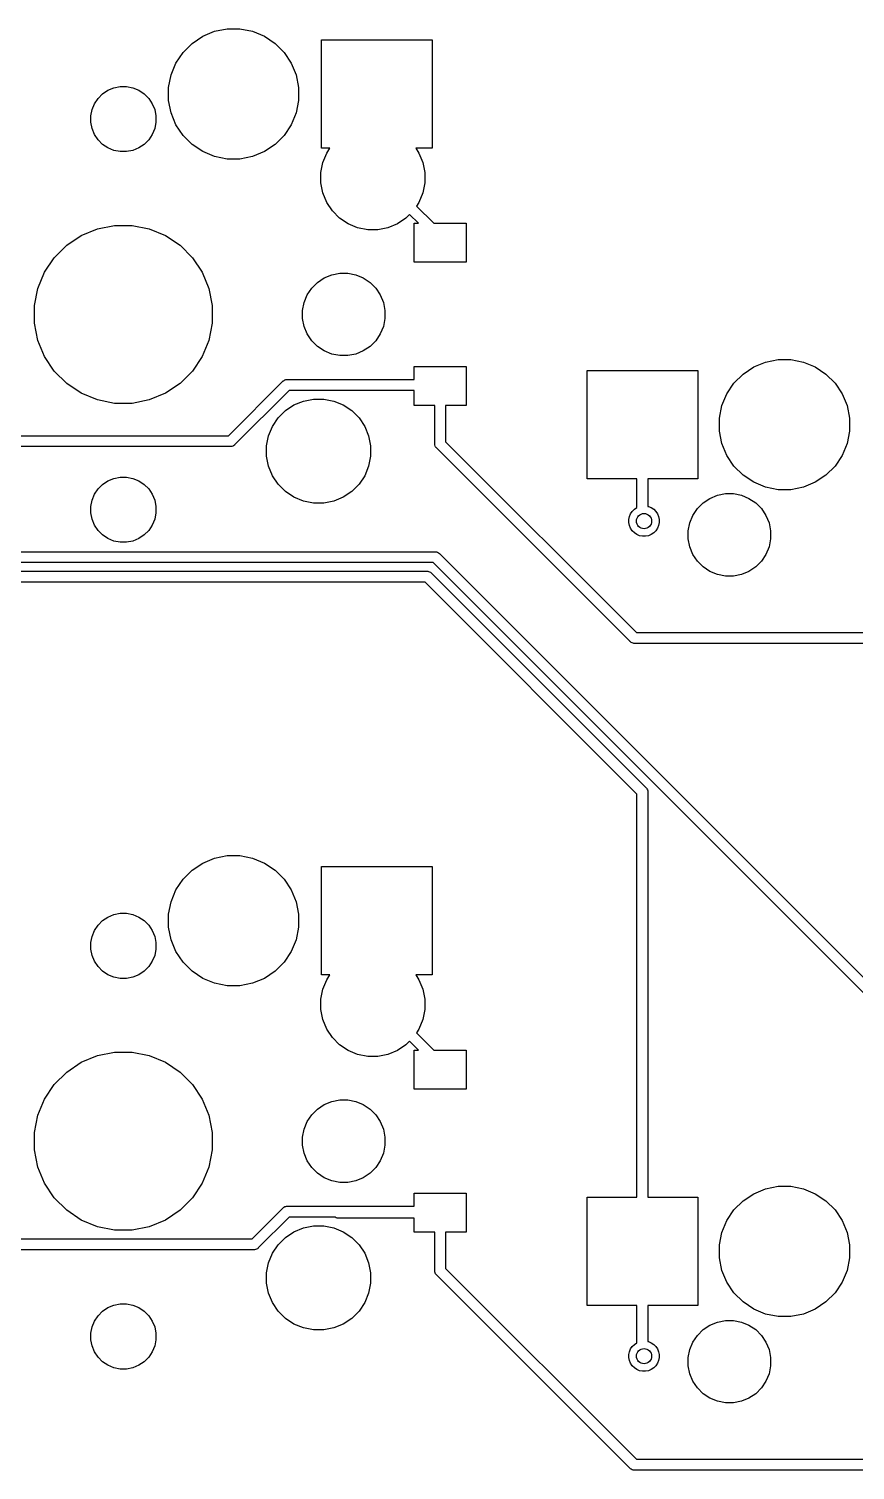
# Model space of a CAD drawing. Extents: x 70 to 347, y -163 to -55.
# Drawn here: x 158.63 to 177.68, y -92.75 to -59.54 of the extents above; entities that cross this region are included whole.
import ezdxf

# ---------------------------------------------------------------- set-up
doc = ezdxf.new("R2010")
doc.units = 0
doc.layers.add('BLACK', color=7, linetype='CONTINUOUS')

msp = doc.modelspace()

# ---------------------------------------------------------------- linework, layer by layer
at = {"layer": 'BLACK', "linetype": 'CONTINUOUS'}
for p, q in [((162.391, -59.8711), (162.637, -59.7069)), ((162.637, -59.7069), (162.91, -59.5938)), ((162.91, -59.5938), (163.2, -59.5362)), ((163.2, -59.5362), (163.495, -59.5362)), ((163.495, -59.5362), (163.785, -59.5938)), ((163.785, -59.5938), (164.058, -59.7069)), ((164.058, -59.7069), (164.304, -59.8711)), ((162.018, -60.3257), (162.182, -60.08)), ((162.182, -60.08), (162.391, -59.8711)), ((164.304, -59.8711), (164.513, -60.08)), ((164.513, -60.08), (164.677, -60.3257)), ((165.374, -62.2862), (165.374, -59.7862)), ((165.374, -59.7862), (167.924, -59.7862)), ((167.924, -59.7862), (167.924, -62.2862)), ((161.905, -60.5987), (162.018, -60.3257)), ((164.677, -60.3257), (164.79, -60.5987)), ((161.847, -60.8885), (161.905, -60.5987)), ((164.79, -60.5987), (164.847, -60.8885)), ((160.225, -61.1381), (160.329, -61.0336)), ((160.329, -61.0336), (160.452, -60.9516)), ((160.452, -60.9516), (160.589, -60.895)), ((160.589, -60.895), (160.734, -60.8662)), ((160.734, -60.8662), (160.881, -60.8662)), ((160.881, -60.8662), (161.026, -60.895)), ((161.026, -60.895), (161.163, -60.9516)), ((161.163, -60.9516), (161.285, -61.0336)), ((161.285, -61.0336), (161.39, -61.1381)), ((161.847, -61.1839), (161.847, -60.8885)), ((164.847, -60.8885), (164.847, -61.1839)), ((160.057, -61.5423), (160.086, -61.3974)), ((160.086, -61.3974), (160.143, -61.2609)), ((160.143, -61.2609), (160.225, -61.1381)), ((161.39, -61.1381), (161.472, -61.2609)), ((161.472, -61.2609), (161.529, -61.3974)), ((161.529, -61.3974), (161.557, -61.5423)), ((161.905, -61.4737), (161.847, -61.1839)), ((164.847, -61.1839), (164.79, -61.4737)), ((160.057, -61.6901), (160.057, -61.5423)), ((160.086, -61.835), (160.057, -61.6901)), ((161.557, -61.6901), (161.529, -61.835)), ((161.557, -61.5423), (161.557, -61.6901)), ((162.018, -61.7467), (161.905, -61.4737)), ((162.182, -61.9924), (162.018, -61.7467)), ((164.677, -61.7467), (164.513, -61.9924)), ((164.79, -61.4737), (164.677, -61.7467)), ((160.143, -61.9715), (160.086, -61.835)), ((160.225, -62.0943), (160.143, -61.9715)), ((160.329, -62.1988), (160.225, -62.0943)), ((161.39, -62.0943), (161.285, -62.1988)), ((161.472, -61.9715), (161.39, -62.0943)), ((161.529, -61.835), (161.472, -61.9715)), ((162.391, -62.2013), (162.182, -61.9924)), ((164.513, -61.9924), (164.304, -62.2013)), ((160.452, -62.2808), (160.329, -62.1988)), ((160.589, -62.3374), (160.452, -62.2808)), ((160.734, -62.3662), (160.589, -62.3374)), ((160.881, -62.3662), (160.734, -62.3662)), ((161.026, -62.3374), (160.881, -62.3662)), ((161.163, -62.2808), (161.026, -62.3374)), ((161.285, -62.1988), (161.163, -62.2808)), ((162.637, -62.3655), (162.391, -62.2013)), ((162.91, -62.4786), (162.637, -62.3655)), ((164.058, -62.3655), (163.785, -62.4786)), ((164.304, -62.2013), (164.058, -62.3655)), ((165.569, -62.2862), (165.374, -62.2862)), ((165.404, -62.6162), (165.494, -62.3978)), ((165.494, -62.3978), (165.569, -62.2862)), ((167.924, -62.2862), (167.546, -62.2862)), ((167.546, -62.2862), (167.621, -62.3978)), ((167.621, -62.3978), (167.711, -62.6162)), ((163.2, -62.5362), (162.91, -62.4786)), ((163.495, -62.5362), (163.2, -62.5362)), ((163.785, -62.4786), (163.495, -62.5362)), ((165.357, -62.848), (165.404, -62.6162)), ((167.711, -62.6162), (167.757, -62.848)), ((165.357, -63.0844), (165.357, -62.848)), ((165.404, -63.3162), (165.357, -63.0844)), ((167.757, -63.0844), (167.711, -63.3162)), ((167.757, -62.848), (167.757, -63.0844)), ((165.494, -63.5346), (165.404, -63.3162)), ((167.711, -63.3162), (167.621, -63.5346)), ((165.625, -63.7312), (165.494, -63.5346)), ((165.792, -63.8983), (165.625, -63.7312)), ((167.621, -63.5346), (167.564, -63.619)), ((167.564, -63.619), (167.962, -64.0162)), ((160.209, -64.145), (160.605, -64.0662)), ((160.605, -64.0662), (161.009, -64.0662)), ((161.009, -64.0662), (161.405, -64.145)), ((165.989, -64.0296), (165.792, -63.8983)), ((166.207, -64.1201), (165.989, -64.0296)), ((167.126, -64.0296), (166.907, -64.1201)), ((167.322, -63.8983), (167.126, -64.0296)), ((167.406, -63.8144), (167.322, -63.8983)), ((167.608, -64.0162), (167.406, -63.8144)), ((167.51, -64.9162), (167.51, -64.0162)), ((167.51, -64.0162), (167.608, -64.0162)), ((167.962, -64.0162), (168.71, -64.0162)), ((168.71, -64.0162), (168.71, -64.9162)), ((159.501, -64.5239), (159.836, -64.2995)), ((159.836, -64.2995), (160.209, -64.145)), ((161.405, -64.145), (161.778, -64.2995)), ((161.778, -64.2995), (162.114, -64.5239)), ((166.439, -64.1662), (166.207, -64.1201)), ((166.676, -64.1662), (166.439, -64.1662)), ((166.907, -64.1201), (166.676, -64.1662)), ((159.215, -64.8094), (159.501, -64.5239)), ((162.114, -64.5239), (162.4, -64.8094)), ((158.991, -65.1452), (159.215, -64.8094)), ((162.4, -64.8094), (162.624, -65.1452)), ((168.71, -64.9162), (167.51, -64.9162)), ((158.836, -65.5182), (158.991, -65.1452)), ((162.624, -65.1452), (162.779, -65.5182)), ((165.149, -65.5106), (165.282, -65.3783)), ((165.282, -65.3783), (165.437, -65.2743)), ((165.437, -65.2743), (165.61, -65.2027)), ((165.61, -65.2027), (165.794, -65.1662)), ((165.794, -65.1662), (165.981, -65.1662)), ((165.981, -65.1662), (166.165, -65.2027)), ((166.165, -65.2027), (166.337, -65.2743)), ((166.337, -65.2743), (166.493, -65.3783)), ((166.493, -65.3783), (166.625, -65.5106)), ((158.757, -65.9143), (158.836, -65.5182)), ((162.779, -65.5182), (162.857, -65.9143)), ((164.974, -65.8391), (165.046, -65.6662)), ((165.046, -65.6662), (165.149, -65.5106)), ((166.625, -65.5106), (166.729, -65.6662)), ((166.729, -65.6662), (166.801, -65.8391)), ((158.757, -66.3181), (158.757, -65.9143)), ((162.857, -65.9143), (162.857, -66.3181)), ((164.937, -66.0226), (164.974, -65.8391)), ((164.937, -66.2098), (164.937, -66.0226)), ((166.801, -65.8391), (166.837, -66.0226)), ((166.837, -66.0226), (166.837, -66.2098)), ((158.836, -66.7142), (158.757, -66.3181)), ((162.857, -66.3181), (162.779, -66.7142)), ((164.974, -66.3933), (164.937, -66.2098)), ((165.046, -66.5662), (164.974, -66.3933)), ((166.801, -66.3933), (166.729, -66.5662)), ((166.837, -66.2098), (166.801, -66.3933)), ((158.991, -67.0872), (158.836, -66.7142)), ((162.779, -66.7142), (162.624, -67.0872)), ((165.149, -66.7218), (165.046, -66.5662)), ((165.282, -66.8541), (165.149, -66.7218)), ((166.625, -66.7218), (166.493, -66.8541)), ((166.729, -66.5662), (166.625, -66.7218)), ((165.437, -66.9581), (165.282, -66.8541)), ((165.61, -67.0297), (165.437, -66.9581)), ((165.794, -67.0662), (165.61, -67.0297)), ((165.981, -67.0662), (165.794, -67.0662)), ((166.165, -67.0297), (165.981, -67.0662)), ((166.337, -66.9581), (166.165, -67.0297)), ((166.493, -66.8541), (166.337, -66.9581)), ((159.215, -67.423), (158.991, -67.0872)), ((162.624, -67.0872), (162.4, -67.423)), ((167.51, -67.6162), (167.51, -67.3162)), ((167.51, -67.3162), (168.71, -67.3162)), ((168.71, -67.3162), (168.71, -68.2162)), ((171.497, -69.9062), (171.497, -67.4062)), ((171.497, -67.4062), (174.047, -67.4062)), ((174.047, -67.4062), (174.047, -69.9062)), ((175.091, -67.4911), (175.337, -67.3269)), ((175.337, -67.3269), (175.61, -67.2138)), ((175.61, -67.2138), (175.9, -67.1562)), ((175.9, -67.1562), (176.195, -67.1562)), ((176.195, -67.1562), (176.485, -67.2138)), ((176.485, -67.2138), (176.758, -67.3269)), ((176.758, -67.3269), (177.004, -67.4911)), ((159.501, -67.7085), (159.215, -67.423)), ((159.836, -67.9329), (159.501, -67.7085)), ((162.114, -67.7085), (161.778, -67.9329)), ((162.4, -67.423), (162.114, -67.7085)), ((163.228, -68.9122), (164.483, -67.6572)), ((164.483, -67.6572), (164.487, -67.6524)), ((164.487, -67.6524), (164.498, -67.643)), ((164.498, -67.643), (164.506, -67.6368)), ((164.506, -67.6368), (164.527, -67.6252)), ((164.527, -67.6252), (164.551, -67.618)), ((164.551, -67.618), (164.569, -67.6162)), ((164.569, -67.6162), (164.575, -67.6156)), ((164.569, -67.6162), (164.569, -67.6162)), ((164.575, -67.6156), (164.582, -67.6162)), ((164.582, -67.6162), (167.51, -67.6162)), ((174.718, -67.9457), (174.882, -67.7)), ((174.882, -67.7), (175.091, -67.4911)), ((177.004, -67.4911), (177.213, -67.7)), ((177.213, -67.7), (177.377, -67.9457)), ((160.209, -68.0874), (159.836, -67.9329)), ((161.778, -67.9329), (161.405, -68.0874)), ((164.627, -67.8662), (163.372, -69.1212)), ((167.51, -67.8662), (164.627, -67.8662)), ((164.957, -68.1123), (165.189, -68.0662)), ((165.189, -68.0662), (165.426, -68.0662)), ((165.426, -68.0662), (165.657, -68.1123)), ((167.51, -68.2162), (167.51, -67.8662)), ((174.605, -68.2187), (174.718, -67.9457)), ((177.377, -67.9457), (177.49, -68.2187)), ((160.605, -68.1662), (160.209, -68.0874)), ((161.009, -68.1662), (160.605, -68.1662)), ((161.405, -68.0874), (161.009, -68.1662)), ((164.375, -68.5012), (164.542, -68.3341)), ((164.542, -68.3341), (164.739, -68.2028)), ((164.739, -68.2028), (164.957, -68.1123)), ((165.657, -68.1123), (165.876, -68.2028)), ((165.876, -68.2028), (166.072, -68.3341)), ((166.072, -68.3341), (166.239, -68.5012)), ((167.985, -68.2162), (167.51, -68.2162)), ((167.985, -69.0946), (167.985, -68.2162)), ((168.71, -68.2162), (168.235, -68.2162)), ((168.235, -68.2162), (168.235, -69.0489)), ((174.547, -68.5085), (174.605, -68.2187)), ((177.49, -68.2187), (177.547, -68.5085)), ((164.154, -68.9162), (164.244, -68.6978)), ((164.244, -68.6978), (164.375, -68.5012)), ((166.239, -68.5012), (166.371, -68.6978)), ((166.371, -68.6978), (166.461, -68.9162)), ((174.547, -68.8039), (174.547, -68.5085)), ((177.547, -68.5085), (177.547, -68.8039)), ((150.902, -68.9122), (163.228, -68.9122)), ((164.107, -69.148), (164.154, -68.9162)), ((166.461, -68.9162), (166.507, -69.148)), ((168.235, -69.0489), (172.632, -73.4462)), ((174.605, -69.0937), (174.547, -68.8039)), ((177.547, -68.8039), (177.49, -69.0937)), ((163.273, -69.1622), (150.857, -69.1622)), ((163.279, -69.1628), (163.273, -69.1622)), ((163.286, -69.1622), (163.279, -69.1628)), ((163.304, -69.1604), (163.286, -69.1622)), ((163.286, -69.1622), (163.286, -69.1622)), ((163.327, -69.1532), (163.304, -69.1604)), ((163.349, -69.1416), (163.327, -69.1532)), ((163.368, -69.126), (163.349, -69.1416)), ((163.372, -69.1212), (163.368, -69.126)), ((164.107, -69.3844), (164.107, -69.148)), ((164.154, -69.6162), (164.107, -69.3844)), ((166.507, -69.3844), (166.461, -69.6162)), ((166.507, -69.148), (166.507, -69.3844)), ((167.984, -69.1007), (167.985, -69.0946)), ((167.987, -69.1252), (167.984, -69.1007)), ((167.994, -69.1488), (167.987, -69.1252)), ((168.005, -69.1705), (167.994, -69.1488)), ((168.017, -69.1847), (168.005, -69.1705)), ((168.021, -69.1895), (168.017, -69.1847)), ((168.026, -69.1934), (168.021, -69.1895)), ((172.488, -73.6553), (168.026, -69.1934)), ((174.718, -69.3667), (174.605, -69.0937)), ((174.882, -69.6124), (174.718, -69.3667)), ((177.377, -69.3667), (177.213, -69.6124)), ((177.49, -69.0937), (177.377, -69.3667)), ((164.244, -69.8346), (164.154, -69.6162)), ((166.461, -69.6162), (166.371, -69.8346)), ((175.091, -69.8213), (174.882, -69.6124)), ((177.213, -69.6124), (177.004, -69.8213)), ((160.225, -70.1381), (160.329, -70.0336)), ((160.329, -70.0336), (160.452, -69.9516)), ((160.452, -69.9516), (160.589, -69.895)), ((160.589, -69.895), (160.734, -69.8662)), ((160.734, -69.8662), (160.881, -69.8662)), ((160.881, -69.8662), (161.026, -69.895)), ((161.026, -69.895), (161.163, -69.9516)), ((161.163, -69.9516), (161.285, -70.0336)), ((161.285, -70.0336), (161.39, -70.1381)), ((164.375, -70.0312), (164.244, -69.8346)), ((164.542, -70.1983), (164.375, -70.0312)), ((166.239, -70.0312), (166.072, -70.1983)), ((166.371, -69.8346), (166.239, -70.0312)), ((172.647, -69.9062), (171.497, -69.9062)), ((172.647, -70.5668), (172.647, -69.9062)), ((174.047, -69.9062), (172.897, -69.9062)), ((172.897, -69.9062), (172.897, -70.5395)), ((175.337, -69.9855), (175.091, -69.8213)), ((175.61, -70.0986), (175.337, -69.9855)), ((176.758, -69.9855), (176.485, -70.0986)), ((177.004, -69.8213), (176.758, -69.9855)), ((160.057, -70.5423), (160.086, -70.3974)), ((160.086, -70.3974), (160.143, -70.2609)), ((160.143, -70.2609), (160.225, -70.1381)), ((161.39, -70.1381), (161.472, -70.2609)), ((161.472, -70.2609), (161.529, -70.3974)), ((161.529, -70.3974), (161.557, -70.5423)), ((164.739, -70.3296), (164.542, -70.1983)), ((164.957, -70.4201), (164.739, -70.3296)), ((165.876, -70.3296), (165.657, -70.4201)), ((166.072, -70.1983), (165.876, -70.3296)), ((174.172, -70.4583), (174.327, -70.3543)), ((174.327, -70.3543), (174.5, -70.2827)), ((174.5, -70.2827), (174.684, -70.2462)), ((174.684, -70.2462), (174.871, -70.2462)), ((174.871, -70.2462), (175.054, -70.2827)), ((175.054, -70.2827), (175.227, -70.3543)), ((175.227, -70.3543), (175.383, -70.4583)), ((175.9, -70.1562), (175.61, -70.0986)), ((176.195, -70.1562), (175.9, -70.1562)), ((176.485, -70.0986), (176.195, -70.1562)), ((160.057, -70.6901), (160.057, -70.5423)), ((160.086, -70.835), (160.057, -70.6901)), ((161.557, -70.6901), (161.529, -70.835)), ((161.557, -70.5423), (161.557, -70.6901)), ((165.189, -70.4662), (164.957, -70.4201)), ((165.426, -70.4662), (165.189, -70.4662)), ((165.657, -70.4201), (165.426, -70.4662)), ((172.472, -70.7766), (172.499, -70.7129)), ((172.499, -70.7129), (172.537, -70.6556)), ((172.537, -70.6556), (172.586, -70.6068)), ((172.586, -70.6068), (172.643, -70.5685)), ((172.643, -70.5685), (172.647, -70.5668)), ((172.897, -70.5395), (172.911, -70.5422)), ((172.911, -70.5422), (172.975, -70.5685)), ((172.975, -70.5685), (173.032, -70.6068)), ((173.032, -70.6068), (173.081, -70.6556)), ((173.081, -70.6556), (173.119, -70.7129)), ((173.119, -70.7129), (173.145, -70.7766)), ((173.936, -70.7462), (174.039, -70.5906)), ((174.039, -70.5906), (174.172, -70.4583)), ((175.383, -70.4583), (175.515, -70.5906)), ((175.515, -70.5906), (175.619, -70.7462)), ((160.143, -70.9715), (160.086, -70.835)), ((160.225, -71.0943), (160.143, -70.9715)), ((161.472, -70.9715), (161.39, -71.0943)), ((161.529, -70.835), (161.472, -70.9715)), ((172.459, -70.8442), (172.472, -70.7766)), ((172.459, -70.9132), (172.459, -70.8442)), ((172.472, -70.9808), (172.459, -70.9132)), ((172.499, -71.0445), (172.472, -70.9808)), ((172.537, -71.1018), (172.499, -71.0445)), ((173.119, -71.0445), (173.081, -71.1018)), ((173.145, -70.9808), (173.119, -71.0445)), ((173.145, -70.7766), (173.159, -70.8442)), ((173.159, -70.9132), (173.145, -70.9808)), ((173.159, -70.8442), (173.159, -70.9132)), ((173.827, -71.1026), (173.864, -70.9191)), ((173.864, -70.9191), (173.936, -70.7462)), ((175.619, -70.7462), (175.691, -70.9191)), ((175.691, -70.9191), (175.727, -71.1026)), ((160.329, -71.1988), (160.225, -71.0943)), ((160.452, -71.2808), (160.329, -71.1988)), ((160.589, -71.3374), (160.452, -71.2808)), ((160.734, -71.3662), (160.589, -71.3374)), ((160.881, -71.3662), (160.734, -71.3662)), ((161.026, -71.3374), (160.881, -71.3662)), ((161.163, -71.2808), (161.026, -71.3374)), ((161.285, -71.1988), (161.163, -71.2808)), ((161.39, -71.0943), (161.285, -71.1988)), ((172.586, -71.1506), (172.537, -71.1018)), ((172.643, -71.1889), (172.586, -71.1506)), ((172.707, -71.2153), (172.643, -71.1889)), ((172.774, -71.2287), (172.707, -71.2153)), ((172.843, -71.2287), (172.774, -71.2287)), ((172.911, -71.2153), (172.843, -71.2287)), ((172.975, -71.1889), (172.911, -71.2153)), ((173.032, -71.1506), (172.975, -71.1889)), ((173.081, -71.1018), (173.032, -71.1506)), ((173.827, -71.2898), (173.827, -71.1026)), ((173.864, -71.4733), (173.827, -71.2898)), ((175.727, -71.2898), (175.691, -71.4733)), ((175.727, -71.1026), (175.727, -71.2898)), ((109.939, -71.5862), (167.998, -71.5862)), ((167.998, -71.5862), (168.004, -71.5856)), ((168.004, -71.5856), (168.01, -71.5862)), ((168.01, -71.5862), (168.01, -71.5862)), ((168.01, -71.5862), (168.029, -71.588)), ((168.029, -71.588), (168.052, -71.5952)), ((168.052, -71.5952), (168.074, -71.6068)), ((168.074, -71.6068), (168.093, -71.6224)), ((168.093, -71.6224), (168.097, -71.6272)), ((168.097, -71.6272), (179.686, -83.2162)), ((173.936, -71.6462), (173.864, -71.4733)), ((174.039, -71.8018), (173.936, -71.6462)), ((175.619, -71.6462), (175.515, -71.8018)), ((175.691, -71.4733), (175.619, -71.6462)), ((167.952, -71.8362), (109.984, -71.8362)), ((110.125, -72.0362), (167.811, -72.0362)), ((167.811, -72.0362), (167.818, -72.0356)), ((167.818, -72.0356), (167.824, -72.0362)), ((167.824, -72.0362), (167.824, -72.0362)), ((167.824, -72.0362), (167.842, -72.038)), ((167.842, -72.038), (167.866, -72.0452)), ((167.866, -72.0452), (167.887, -72.0568)), ((167.887, -72.0568), (167.906, -72.0724)), ((179.541, -83.4253), (167.952, -71.8362)), ((174.172, -71.9341), (174.039, -71.8018)), ((174.327, -72.0381), (174.172, -71.9341)), ((174.5, -72.1097), (174.327, -72.0381)), ((175.227, -72.0381), (175.054, -72.1097)), ((175.383, -71.9341), (175.227, -72.0381)), ((175.515, -71.8018), (175.383, -71.9341)), ((167.766, -72.2862), (110.171, -72.2862)), ((172.647, -77.1678), (167.766, -72.2862)), ((167.906, -72.0724), (167.91, -72.0772)), ((167.91, -72.0772), (172.856, -77.0233)), ((174.684, -72.1462), (174.5, -72.1097)), ((174.871, -72.1462), (174.684, -72.1462)), ((175.054, -72.1097), (174.871, -72.1462)), ((172.492, -73.66), (172.488, -73.6553)), ((172.496, -73.6639), (172.492, -73.66)), ((172.511, -73.6756), (172.496, -73.6639)), ((172.496, -73.6639), (172.496, -73.6639)), ((172.532, -73.6872), (172.511, -73.6756)), ((172.556, -73.6944), (172.532, -73.6872)), ((172.532, -73.6872), (172.532, -73.6872)), ((172.574, -73.6962), (172.556, -73.6944)), ((172.58, -73.6968), (172.574, -73.6962)), ((172.574, -73.6962), (172.574, -73.6962)), ((172.587, -73.6962), (172.58, -73.6968)), ((182.869, -73.6962), (172.587, -73.6962)), ((172.632, -73.4462), (182.824, -73.4462)), ((172.856, -77.0233), (172.861, -77.0272)), ((172.861, -77.0272), (172.865, -77.0319)), ((172.865, -77.0319), (172.865, -77.0319)), ((172.865, -77.0319), (172.877, -77.0462)), ((172.877, -77.0462), (172.888, -77.0679)), ((172.647, -86.4562), (172.647, -77.1678)), ((172.888, -77.0679), (172.896, -77.0915)), ((172.896, -77.0915), (172.897, -77.1099)), ((172.897, -77.1099), (172.897, -77.1099)), ((172.897, -77.1099), (172.898, -77.116)), ((172.898, -77.116), (172.897, -77.1221)), ((172.897, -77.1221), (172.897, -86.4562)), ((162.637, -78.7569), (162.91, -78.6438)), ((162.91, -78.6438), (163.2, -78.5862)), ((163.2, -78.5862), (163.495, -78.5862)), ((163.495, -78.5862), (163.785, -78.6438)), ((163.785, -78.6438), (164.058, -78.7569)), ((162.182, -79.13), (162.391, -78.9211)), ((162.391, -78.9211), (162.637, -78.7569)), ((164.058, -78.7569), (164.304, -78.9211)), ((164.304, -78.9211), (164.513, -79.13)), ((165.374, -81.3362), (165.374, -78.8362)), ((165.374, -78.8362), (167.924, -78.8362)), ((167.924, -78.8362), (167.924, -81.3362)), ((162.018, -79.3757), (162.182, -79.13)), ((164.513, -79.13), (164.677, -79.3757)), ((161.847, -79.9385), (161.905, -79.6487)), ((161.905, -79.6487), (162.018, -79.3757)), ((164.677, -79.3757), (164.79, -79.6487)), ((164.79, -79.6487), (164.847, -79.9385)), ((160.329, -80.0836), (160.452, -80.0016)), ((160.452, -80.0016), (160.589, -79.945)), ((160.589, -79.945), (160.734, -79.9162)), ((160.734, -79.9162), (160.881, -79.9162)), ((160.881, -79.9162), (161.026, -79.945)), ((161.026, -79.945), (161.163, -80.0016)), ((161.163, -80.0016), (161.285, -80.0836)), ((161.847, -80.2339), (161.847, -79.9385)), ((164.847, -79.9385), (164.847, -80.2339)), ((160.086, -80.4474), (160.143, -80.3109)), ((160.143, -80.3109), (160.225, -80.1881)), ((160.225, -80.1881), (160.329, -80.0836)), ((161.285, -80.0836), (161.39, -80.1881)), ((161.39, -80.1881), (161.472, -80.3109)), ((161.472, -80.3109), (161.529, -80.4474)), ((161.905, -80.5237), (161.847, -80.2339)), ((164.847, -80.2339), (164.79, -80.5237)), ((160.057, -80.5923), (160.086, -80.4474)), ((160.057, -80.7401), (160.057, -80.5923)), ((161.529, -80.4474), (161.557, -80.5923)), ((161.557, -80.5923), (161.557, -80.7401)), ((162.018, -80.7967), (161.905, -80.5237)), ((164.79, -80.5237), (164.677, -80.7967)), ((160.086, -80.885), (160.057, -80.7401)), ((160.143, -81.0215), (160.086, -80.885)), ((160.225, -81.1443), (160.143, -81.0215)), ((161.472, -81.0215), (161.39, -81.1443)), ((161.529, -80.885), (161.472, -81.0215)), ((161.557, -80.7401), (161.529, -80.885)), ((162.182, -81.0424), (162.018, -80.7967)), ((164.677, -80.7967), (164.513, -81.0424)), ((160.329, -81.2488), (160.225, -81.1443)), ((160.452, -81.3308), (160.329, -81.2488)), ((160.589, -81.3874), (160.452, -81.3308)), ((161.163, -81.3308), (161.026, -81.3874)), ((161.285, -81.2488), (161.163, -81.3308)), ((161.39, -81.1443), (161.285, -81.2488)), ((162.391, -81.2513), (162.182, -81.0424)), ((162.637, -81.4155), (162.391, -81.2513)), ((164.304, -81.2513), (164.058, -81.4155)), ((164.513, -81.0424), (164.304, -81.2513)), ((165.569, -81.3362), (165.374, -81.3362)), ((165.494, -81.4478), (165.569, -81.3362)), ((167.924, -81.3362), (167.546, -81.3362)), ((167.546, -81.3362), (167.621, -81.4478)), ((160.734, -81.4162), (160.589, -81.3874)), ((160.881, -81.4162), (160.734, -81.4162)), ((161.026, -81.3874), (160.881, -81.4162)), ((162.91, -81.5286), (162.637, -81.4155)), ((163.2, -81.5862), (162.91, -81.5286)), ((163.495, -81.5862), (163.2, -81.5862)), ((163.785, -81.5286), (163.495, -81.5862)), ((164.058, -81.4155), (163.785, -81.5286)), ((165.357, -81.898), (165.404, -81.6662)), ((165.404, -81.6662), (165.494, -81.4478)), ((167.621, -81.4478), (167.711, -81.6662)), ((167.711, -81.6662), (167.757, -81.898)), ((165.357, -82.1344), (165.357, -81.898)), ((167.757, -81.898), (167.757, -82.1344)), ((165.404, -82.3662), (165.357, -82.1344)), ((167.757, -82.1344), (167.711, -82.3662)), ((165.494, -82.5846), (165.404, -82.3662)), ((165.625, -82.7812), (165.494, -82.5846)), ((167.621, -82.5846), (167.564, -82.669)), ((167.564, -82.669), (167.962, -83.0662)), ((167.711, -82.3662), (167.621, -82.5846)), ((165.792, -82.9483), (165.625, -82.7812)), ((165.989, -83.0796), (165.792, -82.9483)), ((167.322, -82.9483), (167.126, -83.0796)), ((167.406, -82.8644), (167.322, -82.9483)), ((167.608, -83.0662), (167.406, -82.8644)), ((159.501, -83.5739), (159.836, -83.3495)), ((159.836, -83.3495), (160.209, -83.195)), ((160.209, -83.195), (160.605, -83.1162)), ((160.605, -83.1162), (161.009, -83.1162)), ((161.009, -83.1162), (161.405, -83.195)), ((161.405, -83.195), (161.778, -83.3495)), ((161.778, -83.3495), (162.114, -83.5739)), ((166.207, -83.1701), (165.989, -83.0796)), ((166.439, -83.2162), (166.207, -83.1701)), ((166.676, -83.2162), (166.439, -83.2162)), ((166.907, -83.1701), (166.676, -83.2162)), ((167.126, -83.0796), (166.907, -83.1701)), ((167.51, -83.9662), (167.51, -83.0662)), ((167.51, -83.0662), (167.608, -83.0662)), ((167.962, -83.0662), (168.71, -83.0662)), ((168.71, -83.0662), (168.71, -83.9662)), ((159.215, -83.8594), (159.501, -83.5739)), ((162.114, -83.5739), (162.4, -83.8594)), ((158.991, -84.1952), (159.215, -83.8594)), ((162.4, -83.8594), (162.624, -84.1952)), ((168.71, -83.9662), (167.51, -83.9662)), ((158.836, -84.5682), (158.991, -84.1952)), ((162.624, -84.1952), (162.779, -84.5682)), ((165.282, -84.4283), (165.437, -84.3243)), ((165.437, -84.3243), (165.61, -84.2527)), ((165.61, -84.2527), (165.794, -84.2162)), ((165.794, -84.2162), (165.981, -84.2162)), ((165.981, -84.2162), (166.165, -84.2527)), ((166.165, -84.2527), (166.337, -84.3243)), ((166.337, -84.3243), (166.493, -84.4283)), ((158.757, -84.9643), (158.836, -84.5682)), ((162.779, -84.5682), (162.857, -84.9643)), ((165.046, -84.7162), (165.149, -84.5606)), ((165.149, -84.5606), (165.282, -84.4283)), ((166.493, -84.4283), (166.625, -84.5606)), ((166.625, -84.5606), (166.729, -84.7162)), ((158.757, -85.3681), (158.757, -84.9643)), ((162.857, -84.9643), (162.857, -85.3681)), ((164.937, -85.0726), (164.974, -84.8891)), ((164.974, -84.8891), (165.046, -84.7162)), ((166.729, -84.7162), (166.801, -84.8891)), ((166.801, -84.8891), (166.837, -85.0726)), ((164.937, -85.2598), (164.937, -85.0726)), ((164.974, -85.4433), (164.937, -85.2598)), ((166.837, -85.2598), (166.801, -85.4433)), ((166.837, -85.0726), (166.837, -85.2598)), ((158.836, -85.7642), (158.757, -85.3681)), ((162.857, -85.3681), (162.779, -85.7642)), ((165.046, -85.6162), (164.974, -85.4433)), ((165.149, -85.7718), (165.046, -85.6162)), ((166.729, -85.6162), (166.625, -85.7718)), ((166.801, -85.4433), (166.729, -85.6162)), ((158.991, -86.1372), (158.836, -85.7642)), ((162.779, -85.7642), (162.624, -86.1372)), ((165.282, -85.9041), (165.149, -85.7718)), ((165.437, -86.0081), (165.282, -85.9041)), ((165.61, -86.0797), (165.437, -86.0081)), ((166.337, -86.0081), (166.165, -86.0797)), ((166.493, -85.9041), (166.337, -86.0081)), ((166.625, -85.7718), (166.493, -85.9041)), ((159.215, -86.473), (158.991, -86.1372)), ((162.624, -86.1372), (162.4, -86.473)), ((165.794, -86.1162), (165.61, -86.0797)), ((165.981, -86.1162), (165.794, -86.1162)), ((166.165, -86.0797), (165.981, -86.1162)), ((175.337, -86.3769), (175.61, -86.2638)), ((175.61, -86.2638), (175.9, -86.2062)), ((175.9, -86.2062), (176.195, -86.2062)), ((176.195, -86.2062), (176.485, -86.2638)), ((176.485, -86.2638), (176.758, -86.3769)), ((159.501, -86.7585), (159.215, -86.473)), ((162.4, -86.473), (162.114, -86.7585)), ((164.506, -86.6868), (164.527, -86.6752)), ((164.527, -86.6752), (164.551, -86.668)), ((164.527, -86.6752), (164.527, -86.6752)), ((164.551, -86.668), (164.569, -86.6662)), ((164.569, -86.6662), (164.575, -86.6656)), ((164.569, -86.6662), (164.569, -86.6662)), ((164.575, -86.6656), (164.582, -86.6662)), ((164.582, -86.6662), (167.51, -86.6662)), ((167.51, -86.6662), (167.51, -86.3662)), ((167.51, -86.3662), (168.71, -86.3662)), ((168.71, -86.3662), (168.71, -87.2662)), ((171.497, -88.9562), (171.497, -86.4562)), ((171.497, -86.4562), (172.647, -86.4562)), ((172.897, -86.4562), (174.047, -86.4562)), ((174.047, -86.4562), (174.047, -88.9562)), ((174.882, -86.75), (175.091, -86.5411)), ((175.091, -86.5411), (175.337, -86.3769)), ((176.758, -86.3769), (177.004, -86.5411)), ((177.004, -86.5411), (177.213, -86.75)), ((159.836, -86.9829), (159.501, -86.7585)), ((160.209, -87.1374), (159.836, -86.9829)), ((161.778, -86.9829), (161.405, -87.1374)), ((162.114, -86.7585), (161.778, -86.9829)), ((163.774, -87.4162), (164.483, -86.7072)), ((164.627, -86.9162), (163.918, -87.6253)), ((164.483, -86.7072), (164.487, -86.7024)), ((164.487, -86.7024), (164.491, -86.6985)), ((164.491, -86.6985), (164.506, -86.6868)), ((165.686, -86.9162), (164.627, -86.9162)), ((165.692, -86.9206), (165.686, -86.9162)), ((165.713, -86.9322), (165.692, -86.9206)), ((165.737, -86.9394), (165.713, -86.9322)), ((165.755, -86.9412), (165.737, -86.9394)), ((167.51, -86.9412), (165.755, -86.9412)), ((167.51, -87.2662), (167.51, -86.9412)), ((174.605, -87.2687), (174.718, -86.9957)), ((174.718, -86.9957), (174.882, -86.75)), ((177.213, -86.75), (177.377, -86.9957)), ((177.377, -86.9957), (177.49, -87.2687)), ((160.605, -87.2162), (160.209, -87.1374)), ((161.009, -87.2162), (160.605, -87.2162)), ((161.405, -87.1374), (161.009, -87.2162)), ((164.542, -87.3841), (164.739, -87.2528)), ((164.739, -87.2528), (164.957, -87.1623)), ((164.957, -87.1623), (165.189, -87.1162)), ((165.189, -87.1162), (165.426, -87.1162)), ((165.426, -87.1162), (165.657, -87.1623)), ((165.657, -87.1623), (165.876, -87.2528)), ((165.876, -87.2528), (166.072, -87.3841)), ((167.985, -87.2662), (167.51, -87.2662)), ((167.985, -88.1446), (167.985, -87.2662)), ((168.71, -87.2662), (168.235, -87.2662)), ((168.235, -87.2662), (168.235, -88.0989)), ((174.547, -87.5585), (174.605, -87.2687)), ((177.49, -87.2687), (177.547, -87.5585)), ((163.819, -87.6662), (154.426, -87.6662)), ((154.471, -87.4162), (163.774, -87.4162)), ((163.825, -87.6668), (163.819, -87.6662)), ((163.832, -87.6662), (163.825, -87.6668)), ((163.85, -87.6644), (163.832, -87.6662)), ((163.832, -87.6662), (163.832, -87.6662)), ((163.873, -87.6572), (163.85, -87.6644)), ((163.895, -87.6456), (163.873, -87.6572)), ((163.914, -87.63), (163.895, -87.6456)), ((163.918, -87.6253), (163.914, -87.63)), ((164.244, -87.7478), (164.375, -87.5512)), ((164.375, -87.5512), (164.542, -87.3841)), ((166.072, -87.3841), (166.239, -87.5512)), ((166.239, -87.5512), (166.371, -87.7478)), ((174.547, -87.8539), (174.547, -87.5585)), ((177.547, -87.5585), (177.547, -87.8539)), ((164.107, -88.198), (164.154, -87.9662)), ((164.154, -87.9662), (164.244, -87.7478)), ((166.371, -87.7478), (166.461, -87.9662)), ((166.461, -87.9662), (166.507, -88.198)), ((174.605, -88.1437), (174.547, -87.8539)), ((177.547, -87.8539), (177.49, -88.1437)), ((164.107, -88.4344), (164.107, -88.198)), ((166.507, -88.198), (166.507, -88.4344)), ((167.984, -88.1507), (167.985, -88.1446)), ((167.985, -88.1568), (167.984, -88.1507)), ((167.987, -88.1752), (167.985, -88.1568)), ((167.985, -88.1568), (167.985, -88.1568)), ((167.994, -88.1988), (167.987, -88.1752)), ((168.005, -88.2205), (167.994, -88.1988)), ((168.021, -88.2395), (168.005, -88.2205)), ((168.026, -88.2434), (168.021, -88.2395)), ((172.488, -92.7053), (168.026, -88.2434)), ((168.235, -88.0989), (172.632, -92.4962)), ((174.718, -88.4167), (174.605, -88.1437)), ((177.49, -88.1437), (177.377, -88.4167)), ((164.154, -88.6662), (164.107, -88.4344)), ((164.244, -88.8846), (164.154, -88.6662)), ((166.461, -88.6662), (166.371, -88.8846)), ((166.507, -88.4344), (166.461, -88.6662)), ((174.882, -88.6624), (174.718, -88.4167)), ((175.091, -88.8713), (174.882, -88.6624)), ((177.213, -88.6624), (177.004, -88.8713)), ((177.377, -88.4167), (177.213, -88.6624)), ((160.329, -89.0836), (160.452, -89.0016)), ((160.452, -89.0016), (160.589, -88.945)), ((160.589, -88.945), (160.734, -88.9162)), ((160.734, -88.9162), (160.881, -88.9162)), ((160.881, -88.9162), (161.026, -88.945)), ((161.026, -88.945), (161.163, -89.0016)), ((161.163, -89.0016), (161.285, -89.0836)), ((164.375, -89.0812), (164.244, -88.8846)), ((166.371, -88.8846), (166.239, -89.0812)), ((172.647, -88.9562), (171.497, -88.9562)), ((172.647, -89.8073), (172.647, -88.9562)), ((174.047, -88.9562), (172.897, -88.9562)), ((172.897, -88.9562), (172.897, -89.7799)), ((175.337, -89.0355), (175.091, -88.8713)), ((177.004, -88.8713), (176.758, -89.0355)), ((160.086, -89.4474), (160.143, -89.3109)), ((160.143, -89.3109), (160.225, -89.1881)), ((160.225, -89.1881), (160.329, -89.0836)), ((161.285, -89.0836), (161.39, -89.1881)), ((161.39, -89.1881), (161.472, -89.3109)), ((161.472, -89.3109), (161.529, -89.4474)), ((164.542, -89.2483), (164.375, -89.0812)), ((164.739, -89.3796), (164.542, -89.2483)), ((166.072, -89.2483), (165.876, -89.3796)), ((166.239, -89.0812), (166.072, -89.2483)), ((174.327, -89.4043), (174.5, -89.3327)), ((174.5, -89.3327), (174.684, -89.2962)), ((174.684, -89.2962), (174.871, -89.2962)), ((174.871, -89.2962), (175.054, -89.3327)), ((175.054, -89.3327), (175.227, -89.4043)), ((175.61, -89.1486), (175.337, -89.0355)), ((175.9, -89.2062), (175.61, -89.1486)), ((176.195, -89.2062), (175.9, -89.2062)), ((176.485, -89.1486), (176.195, -89.2062)), ((176.758, -89.0355), (176.485, -89.1486)), ((160.057, -89.5923), (160.086, -89.4474)), ((160.057, -89.7401), (160.057, -89.5923)), ((161.529, -89.4474), (161.557, -89.5923)), ((161.557, -89.5923), (161.557, -89.7401)), ((164.957, -89.4701), (164.739, -89.3796)), ((165.189, -89.5162), (164.957, -89.4701)), ((165.426, -89.5162), (165.189, -89.5162)), ((165.657, -89.4701), (165.426, -89.5162)), ((165.876, -89.3796), (165.657, -89.4701)), ((173.936, -89.7962), (174.039, -89.6406)), ((174.039, -89.6406), (174.172, -89.5083)), ((174.172, -89.5083), (174.327, -89.4043)), ((175.227, -89.4043), (175.383, -89.5083)), ((175.383, -89.5083), (175.515, -89.6406)), ((175.515, -89.6406), (175.619, -89.7962)), ((160.086, -89.885), (160.057, -89.7401)), ((160.143, -90.0215), (160.086, -89.885)), ((161.529, -89.885), (161.472, -90.0215)), ((161.557, -89.7401), (161.529, -89.885)), ((172.472, -90.0171), (172.499, -89.9534)), ((172.499, -89.9534), (172.537, -89.8961)), ((172.537, -89.8961), (172.586, -89.8473)), ((172.586, -89.8473), (172.643, -89.809)), ((172.643, -89.809), (172.647, -89.8073)), ((172.897, -89.7799), (172.911, -89.7827)), ((172.911, -89.7827), (172.975, -89.809)), ((172.975, -89.809), (173.032, -89.8473)), ((173.032, -89.8473), (173.081, -89.8961)), ((173.081, -89.8961), (173.119, -89.9534)), ((173.119, -89.9534), (173.145, -90.0171)), ((173.827, -90.1526), (173.864, -89.9691)), ((173.864, -89.9691), (173.936, -89.7962)), ((175.619, -89.7962), (175.691, -89.9691)), ((175.691, -89.9691), (175.727, -90.1526)), ((160.225, -90.1443), (160.143, -90.0215)), ((160.329, -90.2488), (160.225, -90.1443)), ((160.452, -90.3308), (160.329, -90.2488)), ((160.589, -90.3874), (160.452, -90.3308)), ((161.163, -90.3308), (161.026, -90.3874)), ((161.285, -90.2488), (161.163, -90.3308)), ((161.39, -90.1443), (161.285, -90.2488)), ((161.472, -90.0215), (161.39, -90.1443)), ((172.459, -90.0847), (172.472, -90.0171)), ((172.459, -90.1537), (172.459, -90.0847)), ((172.472, -90.2213), (172.459, -90.1537)), ((172.499, -90.285), (172.472, -90.2213)), ((172.537, -90.3423), (172.499, -90.285)), ((173.119, -90.285), (173.081, -90.3423)), ((173.145, -90.2213), (173.119, -90.285)), ((173.145, -90.0171), (173.159, -90.0847)), ((173.159, -90.1537), (173.145, -90.2213)), ((173.159, -90.0847), (173.159, -90.1537)), ((173.827, -90.3398), (173.827, -90.1526)), ((175.727, -90.1526), (175.727, -90.3398)), ((160.734, -90.4162), (160.589, -90.3874)), ((160.881, -90.4162), (160.734, -90.4162)), ((161.026, -90.3874), (160.881, -90.4162)), ((172.586, -90.3911), (172.537, -90.3423)), ((172.643, -90.4294), (172.586, -90.3911)), ((172.707, -90.4558), (172.643, -90.4294)), ((172.774, -90.4692), (172.707, -90.4558)), ((172.843, -90.4692), (172.774, -90.4692)), ((172.911, -90.4558), (172.843, -90.4692)), ((172.975, -90.4294), (172.911, -90.4558)), ((173.032, -90.3911), (172.975, -90.4294)), ((173.081, -90.3423), (173.032, -90.3911)), ((173.864, -90.5233), (173.827, -90.3398)), ((173.936, -90.6962), (173.864, -90.5233)), ((175.691, -90.5233), (175.619, -90.6962)), ((175.727, -90.3398), (175.691, -90.5233)), ((174.039, -90.8518), (173.936, -90.6962)), ((174.172, -90.9841), (174.039, -90.8518)), ((174.327, -91.0881), (174.172, -90.9841)), ((175.383, -90.9841), (175.227, -91.0881)), ((175.515, -90.8518), (175.383, -90.9841)), ((175.619, -90.6962), (175.515, -90.8518)), ((174.5, -91.1597), (174.327, -91.0881)), ((174.684, -91.1962), (174.5, -91.1597)), ((174.871, -91.1962), (174.684, -91.1962)), ((175.054, -91.1597), (174.871, -91.1962)), ((175.227, -91.0881), (175.054, -91.1597)), ((172.632, -92.4962), (182.824, -92.4962)), ((172.492, -92.71), (172.488, -92.7053)), ((172.496, -92.7139), (172.492, -92.71)), ((172.511, -92.7256), (172.496, -92.7139)), ((172.496, -92.7139), (172.496, -92.7139)), ((172.532, -92.7372), (172.511, -92.7256)), ((172.556, -92.7444), (172.532, -92.7372)), ((172.574, -92.7462), (172.556, -92.7444)), ((172.58, -92.7468), (172.574, -92.7462)), ((172.574, -92.7462), (172.574, -92.7462)), ((172.587, -92.7462), (172.58, -92.7468)), ((182.869, -92.7462), (172.587, -92.7462))]:
    msp.add_line(p, q, dxfattribs=at)
at = {"layer": 'BLACK'}
for centre in [(172.809, -70.8787), (172.809, -90.1192)]:
    msp.add_circle(centre, 0.175, dxfattribs=at)

doc.saveas('drawing.dxf')
